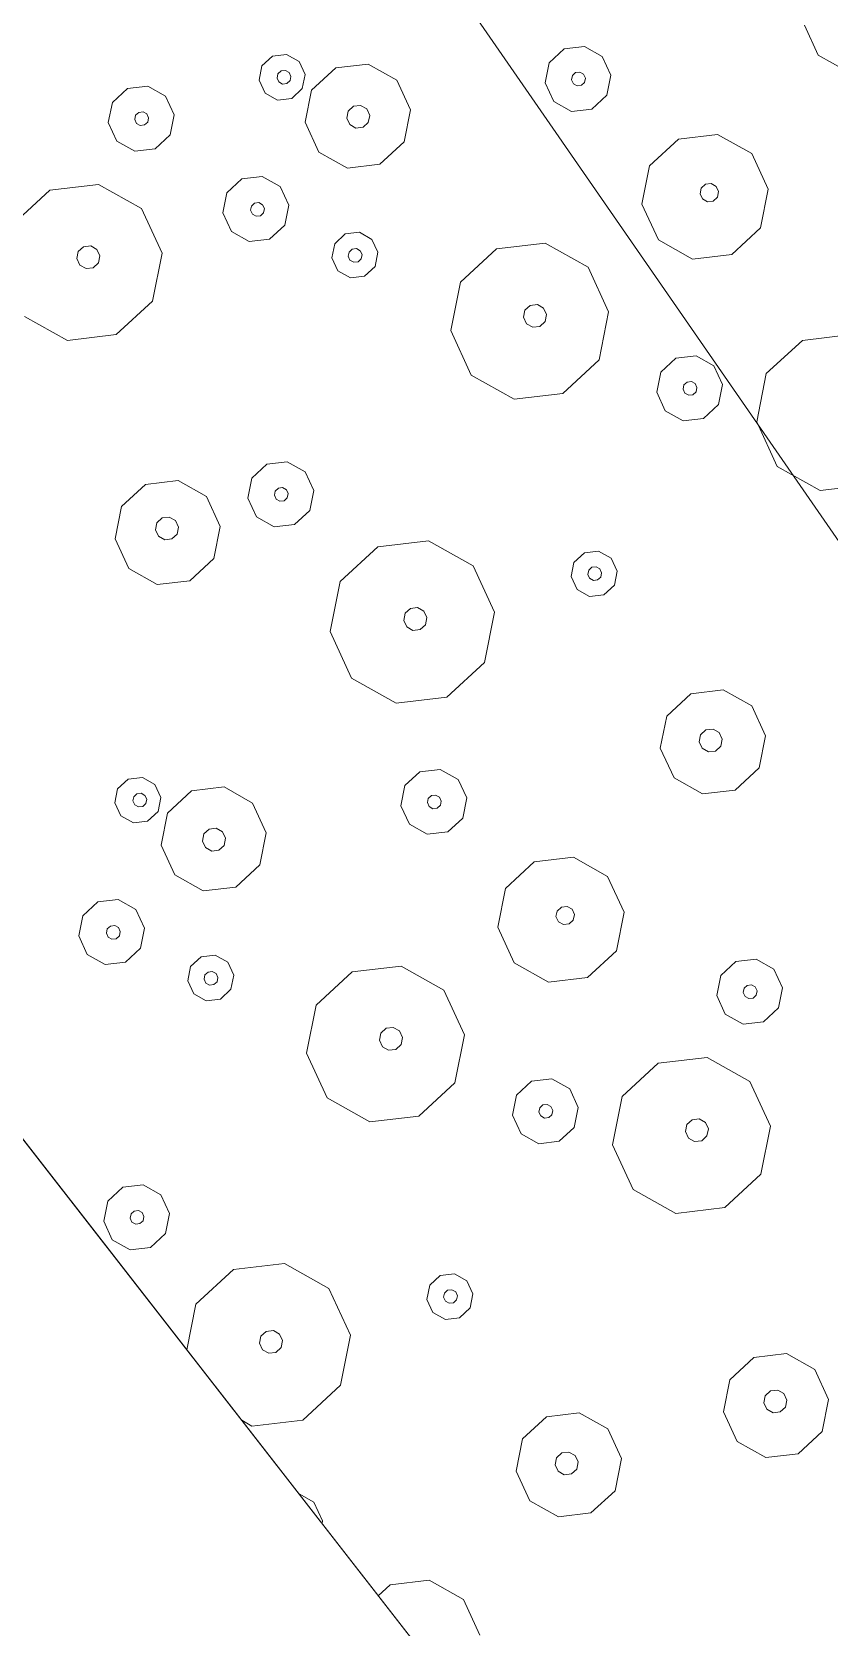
# Model space of a CAD drawing. Header units: metres. Extents: x -2858 to 512, y -1995 to 1252.
# Drawn here: x -564.47 to -562.544, y 406.825 to 410.678 of the extents above; entities that cross this region are included whole.
import ezdxf
from ezdxf.lldxf.tags import DXFTag

# ---------------------------------------------------------------- set-up
doc = ezdxf.new("R2010")
doc.units = ezdxf.units.M
doc.layers.add('Calque commun', color=7, linetype='Continuous')
doc.layers.add('Calque11', color=7, linetype='Continuous')
tags = doc.linetypes.add('HIDDENX2', pattern=[0.75, 0.5, -0.25]).pattern_tags.tags
tags[6:7] = [DXFTag(74, 4), DXFTag(75, 0), DXFTag(340, '0'), DXFTag(46, 1.0), DXFTag(50, 0.0), DXFTag(44, 0.0), DXFTag(45, 0.0)]
tags[4:5] = [DXFTag(74, 4), DXFTag(75, 0), DXFTag(340, '0'), DXFTag(46, 1.0), DXFTag(50, 0.0), DXFTag(44, 0.0), DXFTag(45, 0.0)]

# ---------------------------------------------------------------- blocks, each defined once
blk = doc.blocks.new('geometrebondepartleger')
at = {"layer": 'Calque11', "color": 7, "linetype": 'Continuous', "lineweight": 9}
blk.add_line((150.3457, 147.4392, 79), (130.1803, 35.9078, 79), dxfattribs=at)
blk = doc.blocks.new('pattern')
at = {"layer": 'Calque commun', "color": 54, "linetype": 'Continuous', "lineweight": 9}
for p, q in [((66.1914, 65.5697), (66.2595, 65.61)), ((66.2595, 65.61), (66.3383, 65.6025)), ((66.3383, 65.6025), (66.3976, 65.5501)), ((66.1599, 65.4972), (66.1914, 65.5697)), ((66.3976, 65.5501), (66.4148, 65.4729)), ((66.2598, 65.4957), (66.2747, 65.5045)), ((66.2747, 65.5045), (66.2919, 65.5028)), ((66.2919, 65.5028), (66.3049, 65.4914)), ((66.1771, 65.42), (66.1599, 65.4972)), ((66.2529, 65.4798), (66.2598, 65.4957)), ((66.2567, 65.4629), (66.2529, 65.4798)), ((66.2696, 65.4515), (66.2567, 65.4629)), ((66.3087, 65.4745), (66.3018, 65.4586)), ((66.3049, 65.4914), (66.3087, 65.4745)), ((66.4148, 65.4729), (66.3833, 65.4003)), ((66.2869, 65.4498), (66.2696, 65.4515)), ((66.3018, 65.4586), (66.2869, 65.4498)), ((66.2364, 65.3676), (66.1771, 65.42)), ((66.3833, 65.4003), (66.3152, 65.3601)), ((66.3152, 65.3601), (66.2364, 65.3676)), ((66.632, 65.2922), (66.7001, 65.3324)), ((66.7001, 65.3324), (66.7788, 65.3249)), ((66.7788, 65.3249), (66.8381, 65.2725)), ((67.1398, 65.2347), (67.1776, 65.3218)), ((66.6005, 65.2196), (66.632, 65.2922)), ((66.8381, 65.2725), (66.8553, 65.1953)), ((67.1605, 65.1421), (67.1398, 65.2347)), ((66.6177, 65.1424), (66.6005, 65.2196)), ((66.7009, 65.2038), (66.7078, 65.2196)), ((66.7047, 65.1869), (66.7009, 65.2038)), ((66.7078, 65.2196), (66.7227, 65.2284)), ((66.7227, 65.2284), (66.7399, 65.2268)), ((66.7399, 65.2268), (66.7529, 65.2153)), ((66.7567, 65.1984), (66.7498, 65.1826)), ((66.7529, 65.2153), (66.7567, 65.1984)), ((66.8553, 65.1953), (66.8239, 65.1227)), ((66.7177, 65.1754), (66.7047, 65.1869)), ((66.7349, 65.1738), (66.7177, 65.1754)), ((66.7498, 65.1826), (66.7349, 65.1738)), ((66.677, 65.09), (66.6177, 65.1424)), ((66.8239, 65.1227), (66.7557, 65.0825)), ((67.2316, 65.0792), (67.1605, 65.1421)), ((65.7935, 65.0246), (65.8957, 65.0849)), ((65.8957, 65.0849), (66.0138, 65.0737)), ((66.7557, 65.0825), (66.677, 65.09)), ((67.2703, 65.0755), (67.2316, 65.0792)), ((66.0138, 65.0737), (66.1028, 64.9952)), ((65.7463, 64.9157), (65.7935, 65.0246)), ((66.1028, 64.9952), (66.1286, 64.8793)), ((65.8985, 64.9174), (65.9134, 64.9262)), ((65.9134, 64.9262), (65.9306, 64.9246)), ((65.9306, 64.9246), (65.9436, 64.9131)), ((65.7721, 64.7999), (65.7463, 64.9157)), ((65.8916, 64.9015), (65.8985, 64.9174)), ((65.8953, 64.8846), (65.8916, 64.9015)), ((65.9083, 64.8732), (65.8953, 64.8846)), ((65.9473, 64.8962), (65.9404, 64.8803)), ((65.9436, 64.9131), (65.9473, 64.8962)), ((65.525, 64.8236), (65.5676, 64.8487)), ((65.5676, 64.8487), (65.6168, 64.844)), ((65.9255, 64.8716), (65.9083, 64.8732)), ((65.9404, 64.8803), (65.9255, 64.8716)), ((66.1286, 64.8793), (66.0814, 64.7705)), ((67.2058, 64.8091), (67.2255, 64.8545)), ((67.2255, 64.8545), (67.2309, 64.8577)), ((65.5054, 64.7782), (65.525, 64.8236)), ((65.6168, 64.844), (65.6539, 64.8113)), ((65.6539, 64.8113), (65.6646, 64.763)), ((67.2148, 64.7687), (67.2058, 64.8091)), ((65.5161, 64.7299), (65.5054, 64.7782)), ((65.5676, 64.7731), (65.5717, 64.7826)), ((65.5698, 64.7629), (65.5676, 64.7731)), ((65.5717, 64.7826), (65.5806, 64.7879)), ((65.5806, 64.7879), (65.591, 64.7869)), ((65.591, 64.7869), (65.5988, 64.78)), ((65.601, 64.7699), (65.5969, 64.7604)), ((65.5988, 64.78), (65.601, 64.7699)), ((65.861, 64.7214), (65.7721, 64.7999)), ((66.0814, 64.7705), (65.9792, 64.7101)), ((66.5747, 64.7597), (66.6045, 64.7773)), ((66.6045, 64.7773), (66.639, 64.774)), ((66.639, 64.774), (66.6649, 64.7511)), ((65.5776, 64.7561), (65.5698, 64.7629)), ((65.5879, 64.7551), (65.5776, 64.7561)), ((65.5969, 64.7604), (65.5879, 64.7551)), ((65.6646, 64.763), (65.645, 64.7177)), ((66.561, 64.7279), (66.5747, 64.7597)), ((66.5987, 64.7251), (66.6029, 64.7346)), ((66.6029, 64.7346), (66.6118, 64.7399)), ((66.6118, 64.7399), (66.6221, 64.7389)), ((66.6221, 64.7389), (66.6299, 64.732)), ((66.6299, 64.732), (66.6322, 64.7219)), ((66.6649, 64.7511), (66.6725, 64.7173)), ((65.5532, 64.6972), (65.5161, 64.7299)), ((65.6024, 64.6925), (65.5532, 64.6972)), ((65.645, 64.7177), (65.6024, 64.6925)), ((65.9792, 64.7101), (65.861, 64.7214)), ((66.5685, 64.6941), (66.561, 64.7279)), ((66.5944, 64.6712), (66.5685, 64.6941)), ((66.601, 64.7149), (66.5987, 64.7251)), ((66.6088, 64.7081), (66.601, 64.7149)), ((66.6191, 64.7071), (66.6088, 64.7081)), ((66.6281, 64.7123), (66.6191, 64.7071)), ((66.6322, 64.7219), (66.6281, 64.7123)), ((66.6725, 64.7173), (66.6587, 64.6855)), ((66.0694, 64.6486), (66.1119, 64.6737)), ((66.1119, 64.6737), (66.1611, 64.669)), ((66.1611, 64.669), (66.1982, 64.6363)), ((66.6289, 64.6679), (66.5944, 64.6712)), ((66.6587, 64.6855), (66.6289, 64.6679)), ((66.8464, 64.6053), (66.9529, 64.6682)), ((66.9529, 64.6682), (67.0759, 64.6564)), ((67.0759, 64.6564), (67.1686, 64.5746)), ((66.0497, 64.6032), (66.0694, 64.6486)), ((66.1982, 64.6363), (66.209, 64.5881)), ((66.0604, 64.555), (66.0497, 64.6032)), ((66.1119, 64.5981), (66.116, 64.6076)), ((66.1141, 64.588), (66.1119, 64.5981)), ((66.1219, 64.5811), (66.1141, 64.588)), ((66.116, 64.6076), (66.125, 64.6129)), ((66.1323, 64.5801), (66.1219, 64.5811)), ((66.125, 64.6129), (66.1353, 64.6119)), ((66.1412, 64.5854), (66.1323, 64.5801)), ((66.1353, 64.6119), (66.1431, 64.6051)), ((66.1453, 64.5949), (66.1412, 64.5854)), ((66.1431, 64.6051), (66.1453, 64.5949)), ((66.209, 64.5881), (66.1893, 64.5427)), ((66.7973, 64.4919), (66.8464, 64.6053)), ((66.0975, 64.5222), (66.0604, 64.555)), ((66.1893, 64.5427), (66.1467, 64.5176)), ((67.1686, 64.5746), (67.1747, 64.547)), ((66.1467, 64.5176), (66.0975, 64.5222)), ((66.9654, 64.4921), (66.9803, 64.5009)), ((66.9803, 64.5009), (66.9975, 64.4992)), ((66.9975, 64.4992), (67.0105, 64.4878)), ((65.6444, 64.4166), (65.7262, 64.4649)), ((65.7262, 64.4649), (65.8207, 64.4559)), ((66.8241, 64.3713), (66.7973, 64.4919)), ((66.9585, 64.4762), (66.9654, 64.4921)), ((66.9622, 64.4593), (66.9585, 64.4762)), ((67.0142, 64.4709), (67.0073, 64.455)), ((67.0105, 64.4878), (67.0142, 64.4709)), ((65.0988, 64.387), (65.1669, 64.4272)), ((65.1669, 64.4272), (65.2457, 64.4197)), ((65.8207, 64.4559), (65.8918, 64.393)), ((66.9752, 64.4478), (66.9622, 64.4593)), ((66.9924, 64.4462), (66.9752, 64.4478)), ((67.0073, 64.455), (66.9924, 64.4462)), ((65.0673, 64.3144), (65.0988, 64.387)), ((65.2457, 64.4197), (65.305, 64.3673)), ((65.6067, 64.3295), (65.6444, 64.4166)), ((65.8918, 64.393), (65.9125, 64.3004)), ((66.122, 64.3267), (66.2241, 64.387)), ((66.2241, 64.387), (66.3423, 64.3757)), ((65.305, 64.3673), (65.3222, 64.2901)), ((66.3423, 64.3757), (66.4312, 64.2972)), ((66.9168, 64.2895), (66.8241, 64.3713)), ((65.0845, 64.2372), (65.0673, 64.3144)), ((65.1677, 64.2986), (65.1746, 64.3144)), ((65.1746, 64.3144), (65.1895, 64.3232)), ((65.1895, 64.3232), (65.2068, 64.3216)), ((65.2068, 64.3216), (65.2197, 64.3101)), ((65.2197, 64.3101), (65.2235, 64.2932)), ((65.6273, 64.2369), (65.6067, 64.3295)), ((65.7229, 64.3181), (65.7284, 64.3308)), ((65.7259, 64.3046), (65.7229, 64.3181)), ((65.7284, 64.3308), (65.7403, 64.3379)), ((65.7403, 64.3379), (65.7541, 64.3366)), ((65.7541, 64.3366), (65.7645, 64.3274)), ((65.7675, 64.3139), (65.762, 64.3012)), ((65.7645, 64.3274), (65.7675, 64.3139)), ((66.0747, 64.2178), (66.122, 64.3267)), ((67.1364, 64.3347), (67.0398, 64.2777)), ((65.1715, 64.2817), (65.1677, 64.2986)), ((65.1845, 64.2702), (65.1715, 64.2817)), ((65.2017, 64.2686), (65.1845, 64.2702)), ((65.2166, 64.2774), (65.2017, 64.2686)), ((65.2235, 64.2932), (65.2166, 64.2774)), ((65.3222, 64.2901), (65.2907, 64.2175)), ((65.7363, 64.2955), (65.7259, 64.3046)), ((65.7501, 64.2942), (65.7363, 64.2955)), ((65.762, 64.3012), (65.7501, 64.2942)), ((65.9125, 64.3004), (65.8747, 64.2133)), ((66.4312, 64.2972), (66.457, 64.1814)), ((67.0398, 64.2777), (66.9168, 64.2895)), ((65.1438, 64.1848), (65.0845, 64.2372)), ((65.6985, 64.174), (65.6273, 64.2369)), ((65.2907, 64.2175), (65.2226, 64.1773)), ((65.8747, 64.2133), (65.793, 64.165)), ((66.1005, 64.102), (66.0747, 64.2178)), ((66.22, 64.2036), (66.2269, 64.2195)), ((66.2238, 64.1867), (66.22, 64.2036)), ((66.2269, 64.2195), (66.2418, 64.2283)), ((66.2418, 64.2283), (66.259, 64.2266)), ((66.259, 64.2266), (66.272, 64.2152)), ((66.2758, 64.1983), (66.2689, 64.1824)), ((66.272, 64.2152), (66.2758, 64.1983)), ((64.4806, 64.1685), (64.5696, 64.09)), ((65.2226, 64.1773), (65.1438, 64.1848)), ((65.793, 64.165), (65.6985, 64.174)), ((66.2368, 64.1753), (66.2238, 64.1867)), ((66.254, 64.1736), (66.2368, 64.1753)), ((66.2689, 64.1824), (66.254, 64.1736)), ((66.457, 64.1814), (66.4098, 64.0725)), ((64.5696, 64.09), (64.5954, 63.9741)), ((66.1895, 64.0234), (66.1005, 64.102)), ((66.8992, 64.0384), (66.9188, 64.0838)), ((66.9188, 64.0838), (66.9614, 64.1089)), ((66.9614, 64.1089), (67.0106, 64.1042)), ((67.0106, 64.1042), (67.0477, 64.0715)), ((66.4098, 64.0725), (66.3076, 64.0122)), ((66.9099, 63.9901), (66.8992, 64.0384)), ((66.9614, 64.0333), (66.9655, 64.0428)), ((66.9655, 64.0428), (66.9744, 64.0481)), ((66.9744, 64.0481), (66.9848, 64.0471)), ((66.9848, 64.0471), (66.9925, 64.0402)), ((66.9925, 64.0402), (66.9948, 64.0301)), ((67.0477, 64.0715), (67.0584, 64.0232)), ((66.3076, 64.0122), (66.1895, 64.0234)), ((66.9636, 64.0231), (66.9614, 64.0333)), ((66.9714, 64.0163), (66.9636, 64.0231)), ((66.9817, 64.0153), (66.9714, 64.0163)), ((66.9907, 64.0206), (66.9817, 64.0153)), ((66.9948, 64.0301), (66.9907, 64.0206)), ((67.0584, 64.0232), (67.0388, 63.9779)), ((64.5954, 63.9741), (64.5482, 63.8653)), ((65.6923, 63.9493), (65.7349, 63.9744)), ((65.7349, 63.9744), (65.7841, 63.9698)), ((65.7841, 63.9698), (65.8212, 63.937)), ((66.947, 63.9574), (66.9099, 63.9901)), ((67.0388, 63.9779), (66.9962, 63.9527)), ((65.6726, 63.9039), (65.6923, 63.9493)), ((65.8212, 63.937), (65.8319, 63.8888)), ((66.9962, 63.9527), (66.947, 63.9574)), ((64.3279, 63.8162), (64.2389, 63.8947)), ((65.6834, 63.8557), (65.6726, 63.9039)), ((65.7348, 63.8988), (65.739, 63.9083)), ((65.7371, 63.8887), (65.7348, 63.8988)), ((65.7449, 63.8818), (65.7371, 63.8887)), ((65.739, 63.9083), (65.7479, 63.9136)), ((65.7479, 63.9136), (65.7582, 63.9126)), ((65.7641, 63.8861), (65.7552, 63.8808)), ((65.7582, 63.9126), (65.766, 63.9058)), ((65.7683, 63.8956), (65.7641, 63.8861)), ((65.766, 63.9058), (65.7683, 63.8956)), ((65.8319, 63.8888), (65.8122, 63.8434)), ((64.5482, 63.8653), (64.446, 63.8049)), ((65.0278, 63.8227), (65.0416, 63.8545)), ((65.0416, 63.8545), (65.0714, 63.8721)), ((65.0714, 63.8721), (65.1058, 63.8688)), ((65.1058, 63.8688), (65.1318, 63.8459)), ((65.1318, 63.8459), (65.1393, 63.8121)), ((65.7204, 63.823), (65.6834, 63.8557)), ((65.7552, 63.8808), (65.7449, 63.8818)), ((64.446, 63.8049), (64.3279, 63.8162)), ((65.0353, 63.7889), (65.0278, 63.8227)), ((65.0656, 63.8199), (65.0697, 63.8294)), ((65.0678, 63.8097), (65.0656, 63.8199)), ((65.0756, 63.8029), (65.0678, 63.8097)), ((65.0697, 63.8294), (65.0786, 63.8347)), ((65.0786, 63.8347), (65.089, 63.8337)), ((65.0949, 63.8071), (65.0859, 63.8019)), ((65.089, 63.8337), (65.0968, 63.8268)), ((65.099, 63.8167), (65.0949, 63.8071)), ((65.0968, 63.8268), (65.099, 63.8167)), ((65.1393, 63.8121), (65.1255, 63.7803)), ((65.7697, 63.8183), (65.7204, 63.823)), ((65.8122, 63.8434), (65.7697, 63.8183)), ((66.3728, 63.784), (66.3866, 63.8157)), ((66.3866, 63.8157), (66.4164, 63.8333)), ((66.4164, 63.8333), (66.4509, 63.83)), ((66.4509, 63.83), (66.4768, 63.8071)), ((66.4768, 63.8071), (66.4843, 63.7734)), ((64.5362, 63.7434), (64.5788, 63.7685)), ((64.5788, 63.7685), (64.628, 63.7639)), ((65.0613, 63.766), (65.0353, 63.7889)), ((65.0859, 63.8019), (65.0756, 63.8029)), ((65.1255, 63.7803), (65.0957, 63.7627)), ((66.3804, 63.7502), (66.3728, 63.784)), ((66.4123, 63.7812), (66.4164, 63.7908)), ((66.4146, 63.7711), (66.4123, 63.7812)), ((66.4223, 63.7642), (66.4146, 63.7711)), ((66.4164, 63.7908), (66.4254, 63.796)), ((66.4254, 63.796), (66.4357, 63.795)), ((66.4416, 63.7685), (66.4327, 63.7632)), ((66.4357, 63.795), (66.4435, 63.7882)), ((66.4457, 63.778), (66.4416, 63.7685)), ((66.4435, 63.7882), (66.4457, 63.778)), ((66.4843, 63.7734), (66.4706, 63.7416)), ((64.5165, 63.698), (64.5362, 63.7434)), ((64.628, 63.7639), (64.665, 63.7311)), ((64.665, 63.7311), (64.6758, 63.6829)), ((65.0957, 63.7627), (65.0613, 63.766)), ((65.3133, 63.7001), (65.4197, 63.763)), ((65.4197, 63.763), (65.5428, 63.7512)), ((65.5428, 63.7512), (65.6354, 63.6694)), ((66.4063, 63.7273), (66.3804, 63.7502)), ((66.4327, 63.7632), (66.4223, 63.7642)), ((66.4706, 63.7416), (66.4408, 63.724)), ((64.5273, 63.6498), (64.5165, 63.698)), ((64.5787, 63.6929), (64.5828, 63.7024)), ((64.581, 63.6828), (64.5787, 63.6929)), ((64.5828, 63.7024), (64.5918, 63.7077)), ((64.5918, 63.7077), (64.6021, 63.7067)), ((64.6021, 63.7067), (64.6099, 63.6999)), ((64.6099, 63.6999), (64.6122, 63.6897)), ((65.2641, 63.5867), (65.3133, 63.7001)), ((66.4408, 63.724), (66.4063, 63.7273)), ((64.5887, 63.6759), (64.581, 63.6828)), ((64.5991, 63.6749), (64.5887, 63.6759)), ((64.608, 63.6802), (64.5991, 63.6749)), ((64.6122, 63.6897), (64.608, 63.6802)), ((64.6758, 63.6829), (64.6561, 63.6375)), ((65.6354, 63.6694), (65.6623, 63.5488)), ((66.0779, 63.6447), (66.146, 63.6849)), ((66.146, 63.6849), (66.2248, 63.6774)), ((66.2248, 63.6774), (66.2841, 63.625)), ((64.5643, 63.6171), (64.5273, 63.6498)), ((64.6135, 63.6124), (64.5643, 63.6171)), ((64.6561, 63.6375), (64.6135, 63.6124)), ((66.0464, 63.5721), (66.0779, 63.6447)), ((66.2841, 63.625), (66.3013, 63.5478)), ((65.291, 63.4661), (65.2641, 63.5867)), ((65.4253, 63.571), (65.4322, 63.5869)), ((65.4322, 63.5869), (65.4471, 63.5957)), ((65.4471, 63.5957), (65.4643, 63.594)), ((65.4643, 63.594), (65.4773, 63.5826)), ((65.4773, 63.5826), (65.4811, 63.5657)), ((66.1467, 63.5644), (66.1535, 63.5803)), ((66.1535, 63.5803), (66.1684, 63.5891)), ((66.1684, 63.5891), (66.1857, 63.5875)), ((66.1857, 63.5875), (66.1986, 63.576)), ((66.1986, 63.576), (66.2024, 63.5591)), ((66.4259, 63.5337), (66.4456, 63.5791)), ((66.4456, 63.5791), (66.4882, 63.6042)), ((66.4882, 63.6042), (66.5374, 63.5995)), ((66.5374, 63.5995), (66.5745, 63.5668)), ((64.1112, 63.5114), (64.193, 63.5597)), ((64.193, 63.5597), (64.2875, 63.5507)), ((64.2875, 63.5507), (64.3587, 63.4878)), ((65.4291, 63.5541), (65.4253, 63.571)), ((65.442, 63.5426), (65.4291, 63.5541)), ((65.4593, 63.541), (65.442, 63.5426)), ((65.4742, 63.5498), (65.4593, 63.541)), ((65.4811, 63.5657), (65.4742, 63.5498)), ((65.6623, 63.5488), (65.6131, 63.4354)), ((66.0636, 63.4949), (66.0464, 63.5721)), ((66.1504, 63.5475), (66.1467, 63.5644)), ((66.1634, 63.5361), (66.1504, 63.5475)), ((66.1806, 63.5344), (66.1634, 63.5361)), ((66.1955, 63.5432), (66.1806, 63.5344)), ((66.2024, 63.5591), (66.1955, 63.5432)), ((66.3013, 63.5478), (66.2698, 63.4753)), ((66.4868, 63.5315), (66.491, 63.541)), ((66.491, 63.541), (66.4999, 63.5463)), ((66.4999, 63.5463), (66.5103, 63.5453)), ((66.5103, 63.5453), (66.518, 63.5384)), ((66.518, 63.5384), (66.5203, 63.5283)), ((66.5745, 63.5668), (66.5852, 63.5185)), ((64.0735, 63.4243), (64.1112, 63.5114)), ((66.4367, 63.4854), (66.4259, 63.5337)), ((66.4891, 63.5214), (66.4868, 63.5315)), ((66.4969, 63.5145), (66.4891, 63.5214)), ((66.5072, 63.5135), (66.4969, 63.5145)), ((66.5162, 63.5188), (66.5072, 63.5135)), ((66.5203, 63.5283), (66.5162, 63.5188)), ((66.5852, 63.5185), (66.5656, 63.4731)), ((63.7718, 63.4621), (63.789, 63.3849)), ((64.3587, 63.4878), (64.3793, 63.3952)), ((64.5888, 63.4215), (64.691, 63.4818)), ((64.691, 63.4818), (64.8091, 63.4706)), ((64.8091, 63.4706), (64.898, 63.392)), ((65.3836, 63.3843), (65.291, 63.4661)), ((66.1229, 63.4425), (66.0636, 63.4949)), ((66.2698, 63.4753), (66.2017, 63.435)), ((66.4738, 63.4527), (66.4367, 63.4854)), ((66.5656, 63.4731), (66.523, 63.448)), ((64.0941, 63.3317), (64.0735, 63.4243)), ((64.1897, 63.413), (64.1952, 63.4257)), ((64.1952, 63.4257), (64.2071, 63.4327)), ((64.2071, 63.4327), (64.2209, 63.4314)), ((64.2209, 63.4314), (64.2313, 63.4222)), ((64.2313, 63.4222), (64.2343, 63.4087)), ((64.5416, 63.3126), (64.5888, 63.4215)), ((65.6131, 63.4354), (65.5067, 63.3725)), ((66.2017, 63.435), (66.1229, 63.4425)), ((66.523, 63.448), (66.4738, 63.4527)), ((63.789, 63.3849), (63.7575, 63.3124)), ((64.1927, 63.3994), (64.1897, 63.413)), ((64.2031, 63.3903), (64.1927, 63.3994)), ((64.2169, 63.389), (64.2031, 63.3903)), ((64.2288, 63.396), (64.2169, 63.389)), ((64.2343, 63.4087), (64.2288, 63.396)), ((64.3793, 63.3952), (64.3415, 63.3081)), ((64.898, 63.392), (64.9238, 63.2762)), ((65.5067, 63.3725), (65.3836, 63.3843)), ((66.1704, 63.3665), (66.1842, 63.3982)), ((66.1842, 63.3982), (66.214, 63.4158)), ((66.214, 63.4158), (66.2485, 63.4125)), ((66.2485, 63.4125), (66.2744, 63.3896)), ((66.2744, 63.3896), (66.2819, 63.3558)), ((66.178, 63.3327), (66.1704, 63.3665)), ((66.2061, 63.3661), (66.2102, 63.3756)), ((66.2084, 63.3559), (66.2061, 63.3661)), ((66.2161, 63.3491), (66.2084, 63.3559)), ((66.2102, 63.3756), (66.2192, 63.3809)), ((66.2265, 63.3481), (66.2161, 63.3491)), ((66.2192, 63.3809), (66.2295, 63.3799)), ((66.2354, 63.3534), (66.2265, 63.3481)), ((66.2295, 63.3799), (66.2373, 63.373)), ((66.2395, 63.3629), (66.2354, 63.3534)), ((66.2373, 63.373), (66.2395, 63.3629)), ((66.2819, 63.3558), (66.2682, 63.3241)), ((64.1653, 63.2688), (64.0941, 63.3317)), ((64.3415, 63.3081), (64.2598, 63.2598)), ((64.5674, 63.1968), (64.5416, 63.3126)), ((64.6869, 63.2984), (64.6937, 63.3143)), ((64.6937, 63.3143), (64.7086, 63.3231)), ((64.7086, 63.3231), (64.7259, 63.3214)), ((64.7259, 63.3214), (64.7388, 63.31)), ((64.7388, 63.31), (64.7426, 63.2931)), ((66.2039, 63.3098), (66.178, 63.3327)), ((66.2384, 63.3065), (66.2039, 63.3098)), ((66.2682, 63.3241), (66.2384, 63.3065)), ((64.2598, 63.2598), (64.1653, 63.2688)), ((64.6906, 63.2815), (64.6869, 63.2984)), ((64.7036, 63.2701), (64.6906, 63.2815)), ((64.7208, 63.2684), (64.7036, 63.2701)), ((64.7357, 63.2772), (64.7208, 63.2684)), ((64.7426, 63.2931), (64.7357, 63.2772)), ((64.9238, 63.2762), (64.8766, 63.1673)), ((64.6563, 63.1182), (64.5674, 63.1968)), ((65.3857, 63.1786), (65.4282, 63.2037)), ((65.4282, 63.2037), (65.4774, 63.199)), ((65.4774, 63.199), (65.5145, 63.1663)), ((64.8766, 63.1673), (64.7745, 63.107)), ((65.366, 63.1332), (65.3857, 63.1786)), ((65.5145, 63.1663), (65.5253, 63.118)), ((64.7745, 63.107), (64.6563, 63.1182)), ((65.3767, 63.0849), (65.366, 63.1332)), ((65.4282, 63.1281), (65.4323, 63.1376)), ((65.4304, 63.1179), (65.4282, 63.1281)), ((65.4382, 63.1111), (65.4304, 63.1179)), ((65.4323, 63.1376), (65.4413, 63.1429)), ((65.4413, 63.1429), (65.4516, 63.1419)), ((65.4575, 63.1154), (65.4486, 63.1101)), ((65.4516, 63.1419), (65.4594, 63.135)), ((65.4616, 63.1249), (65.4575, 63.1154)), ((65.4594, 63.135), (65.4616, 63.1249)), ((65.5253, 63.118), (65.5056, 63.0727)), ((65.4138, 63.0522), (65.3767, 63.0849)), ((65.4486, 63.1101), (65.4382, 63.1111)), ((65.6007, 63.0682), (65.6688, 63.1084)), ((65.6688, 63.1084), (65.7476, 63.1009)), ((65.7476, 63.1009), (65.8069, 63.0486)), ((64.1395, 62.9987), (64.1591, 63.0441)), ((64.1591, 63.0441), (64.2017, 63.0693)), ((64.2017, 63.0693), (64.2509, 63.0646)), ((64.2509, 63.0646), (64.288, 63.0318)), ((65.463, 63.0475), (65.4138, 63.0522)), ((65.5056, 63.0727), (65.463, 63.0475)), ((65.5692, 62.9956), (65.6007, 63.0682)), ((65.8069, 63.0486), (65.8241, 62.9713)), ((64.1502, 62.9505), (64.1395, 62.9987)), ((64.2017, 62.9936), (64.2058, 63.0032)), ((64.2058, 63.0032), (64.2147, 63.0084)), ((64.2147, 63.0084), (64.2251, 63.0074)), ((64.2251, 63.0074), (64.2328, 63.0006)), ((64.2328, 63.0006), (64.2351, 62.9904)), ((64.288, 63.0318), (64.2987, 62.9836)), ((65.6691, 62.9941), (65.684, 63.0029)), ((65.684, 63.0029), (65.7012, 63.0013)), ((65.7012, 63.0013), (65.7142, 62.9898)), ((64.2039, 62.9835), (64.2017, 62.9936)), ((64.2117, 62.9766), (64.2039, 62.9835)), ((64.222, 62.9756), (64.2117, 62.9766)), ((64.231, 62.9809), (64.222, 62.9756)), ((64.2351, 62.9904), (64.231, 62.9809)), ((64.2987, 62.9836), (64.2791, 62.9382)), ((65.5864, 62.9184), (65.5692, 62.9956)), ((65.6622, 62.9783), (65.6691, 62.9941)), ((65.666, 62.9614), (65.6622, 62.9783)), ((65.679, 62.9499), (65.666, 62.9614)), ((65.718, 62.9729), (65.7111, 62.9571)), ((65.7142, 62.9898), (65.718, 62.9729)), ((65.8241, 62.9713), (65.7926, 62.8988)), ((64.1873, 62.9178), (64.1502, 62.9505)), ((64.2791, 62.9382), (64.2365, 62.9131)), ((64.8534, 62.9105), (64.8832, 62.9281)), ((64.8832, 62.9281), (64.9177, 62.9249)), ((64.9177, 62.9249), (64.9436, 62.9019)), ((65.6962, 62.9483), (65.679, 62.9499)), ((65.7111, 62.9571), (65.6962, 62.9483)), ((64.2365, 62.9131), (64.1873, 62.9178)), ((64.8397, 62.8788), (64.8534, 62.9105)), ((64.8791, 62.876), (64.8832, 62.8856)), ((64.8832, 62.8856), (64.8922, 62.8908)), ((64.8922, 62.8908), (64.9025, 62.8899)), ((64.9025, 62.8899), (64.9103, 62.883)), ((64.9103, 62.883), (64.9126, 62.8728)), ((64.9436, 62.9019), (64.9512, 62.8682)), ((65.6457, 62.866), (65.5864, 62.9184)), ((65.7926, 62.8988), (65.7245, 62.8585)), ((64.8472, 62.845), (64.8397, 62.8788)), ((64.8731, 62.8221), (64.8472, 62.845)), ((64.8814, 62.8659), (64.8791, 62.876)), ((64.8892, 62.859), (64.8814, 62.8659)), ((64.8995, 62.858), (64.8892, 62.859)), ((64.9084, 62.8633), (64.8995, 62.858)), ((64.9126, 62.8728), (64.9084, 62.8633)), ((64.9512, 62.8682), (64.9374, 62.8364)), ((65.7245, 62.8585), (65.6457, 62.866)), ((64.9076, 62.8188), (64.8731, 62.8221)), ((64.9374, 62.8364), (64.9076, 62.8188)), ((64.5447, 62.7395), (64.6128, 62.7797)), ((64.6128, 62.7797), (64.6916, 62.7722)), ((64.6916, 62.7722), (64.7509, 62.7198)), ((64.5132, 62.6669), (64.5447, 62.7395)), ((64.7509, 62.7198), (64.7681, 62.6426)), ((64.9124, 62.6739), (64.955, 62.699)), ((64.955, 62.699), (65.0042, 62.6943)), ((65.0042, 62.6943), (65.0413, 62.6616)), ((64.5304, 62.5897), (64.5132, 62.6669)), ((64.6135, 62.6592), (64.6204, 62.6751)), ((64.6172, 62.6423), (64.6135, 62.6592)), ((64.6204, 62.6751), (64.6353, 62.6839)), ((64.6353, 62.6839), (64.6525, 62.6823)), ((64.6525, 62.6823), (64.6655, 62.6708)), ((64.6692, 62.6539), (64.6623, 62.638)), ((64.6655, 62.6708), (64.6692, 62.6539)), ((64.8928, 62.6285), (64.9124, 62.6739)), ((65.0413, 62.6616), (65.052, 62.6133)), ((64.6302, 62.6309), (64.6172, 62.6423)), ((64.6474, 62.6292), (64.6302, 62.6309)), ((64.6623, 62.638), (64.6474, 62.6292)), ((64.7681, 62.6426), (64.7366, 62.5701)), ((64.9035, 62.5802), (64.8928, 62.6285)), ((64.9537, 62.6263), (64.9578, 62.6358)), ((64.9559, 62.6162), (64.9537, 62.6263)), ((64.9637, 62.6093), (64.9559, 62.6162)), ((64.9578, 62.6358), (64.9667, 62.6411)), ((64.9667, 62.6411), (64.9771, 62.6401)), ((64.983, 62.6136), (64.974, 62.6083)), ((64.9771, 62.6401), (64.9849, 62.6332)), ((64.9871, 62.6231), (64.983, 62.6136)), ((64.9849, 62.6332), (64.9871, 62.6231)), ((65.052, 62.6133), (65.0324, 62.568)), ((64.5897, 62.5373), (64.5304, 62.5897)), ((64.9406, 62.5475), (64.9035, 62.5802)), ((64.974, 62.6083), (64.9637, 62.6093)), ((65.2028, 62.5231), (65.305, 62.5834)), ((65.305, 62.5834), (65.4231, 62.5721)), ((64.6685, 62.5298), (64.5897, 62.5373)), ((64.7366, 62.5701), (64.6685, 62.5298)), ((64.9898, 62.5428), (64.9406, 62.5475)), ((65.0324, 62.568), (64.9898, 62.5428)), ((65.4231, 62.5721), (65.5121, 62.4936)), ((64.651, 62.493), (64.6808, 62.5106)), ((64.6808, 62.5106), (64.7153, 62.5073)), ((64.7153, 62.5073), (64.7412, 62.4844)), ((65.1556, 62.4142), (65.2028, 62.5231)), ((64.6373, 62.4613), (64.651, 62.493)), ((64.6448, 62.4275), (64.6373, 62.4613)), ((64.6729, 62.4609), (64.6771, 62.4704)), ((64.6752, 62.4508), (64.6729, 62.4609)), ((64.6771, 62.4704), (64.686, 62.4757)), ((64.686, 62.4757), (64.6963, 62.4747)), ((64.6963, 62.4747), (64.7041, 62.4678)), ((64.7064, 62.4577), (64.7022, 62.4482)), ((64.7041, 62.4678), (64.7064, 62.4577)), ((64.7412, 62.4844), (64.7488, 62.4506)), ((65.5121, 62.4936), (65.5379, 62.3778)), ((64.6707, 62.4046), (64.6448, 62.4275)), ((64.683, 62.4439), (64.6752, 62.4508)), ((64.6933, 62.4429), (64.683, 62.4439)), ((64.7022, 62.4482), (64.6933, 62.4429)), ((64.735, 62.4189), (64.7052, 62.4013)), ((64.7488, 62.4506), (64.735, 62.4189)), ((65.3078, 62.4159), (65.3227, 62.4247)), ((65.3227, 62.4247), (65.3399, 62.423)), ((65.3399, 62.423), (65.3529, 62.4116)), ((64.7052, 62.4013), (64.6707, 62.4046)), ((65.1814, 62.2984), (65.1556, 62.4142)), ((65.3009, 62.4), (65.3078, 62.4159)), ((65.3047, 62.3831), (65.3009, 62.4)), ((65.3176, 62.3716), (65.3047, 62.3831)), ((65.3567, 62.3947), (65.3498, 62.3788)), ((65.3529, 62.4116), (65.3567, 62.3947)), ((64.9344, 62.322), (64.9769, 62.3472)), ((64.9769, 62.3472), (65.0262, 62.3425)), ((65.0262, 62.3425), (65.0632, 62.3097)), ((65.3349, 62.37), (65.3176, 62.3716)), ((65.3498, 62.3788), (65.3349, 62.37)), ((64.9147, 62.2767), (64.9344, 62.322)), ((65.0632, 62.3097), (65.074, 62.2615)), ((64.9254, 62.2284), (64.9147, 62.2767)), ((64.9769, 62.2715), (64.981, 62.2811)), ((64.9791, 62.2614), (64.9769, 62.2715)), ((64.981, 62.2811), (64.99, 62.2863)), ((64.99, 62.2863), (65.0003, 62.2853)), ((65.0003, 62.2853), (65.0081, 62.2785)), ((65.0103, 62.2683), (65.0062, 62.2588)), ((65.0081, 62.2785), (65.0103, 62.2683)), ((65.2704, 62.2198), (65.1814, 62.2984)), ((64.9625, 62.1957), (64.9254, 62.2284)), ((64.9869, 62.2545), (64.9791, 62.2614)), ((64.9973, 62.2535), (64.9869, 62.2545)), ((65.0062, 62.2588), (64.9973, 62.2535)), ((65.074, 62.2615), (65.0543, 62.2161)), ((65.0117, 62.191), (64.9625, 62.1957)), ((65.0543, 62.2161), (65.0117, 62.191)), ((65.3885, 62.2086), (65.2704, 62.2198))]:
    blk.add_line(p, q, dxfattribs=at)
at = {"layer": 'Calque commun', "color": 7, "linetype": 'Continuous', "lineweight": 9}
mesh = blk.add_polyface(dxfattribs=at)
corners = [(70.8497, 113.5412), (53.8349, 19.1692), (74.7282, 106.3237), (76.0435, 113.5984), (74.769, 106.1763), (58.8077, 18.2701), (114.1703, 105.207), (114.1703, 98.5387)]
mesh.append_faces([[corners[k] for k in face] for face in [(3, 4, 6)]], dxfattribs={"vtx0": -1, "vtx1": -1, "color": 7})
mesh.append_faces([[corners[k] for k in face] for face in [(3, 2, 4)]], dxfattribs={"vtx0": -1, "vtx2": -1, "color": 7})
mesh.append_faces([[corners[k] for k in face] for face in [(5, 2, 1)]], dxfattribs={"vtx1": -1, "color": 7})
mesh.append_faces([[corners[k] for k in face] for face in [(0, 1, 2), (3, 0, 2)]], dxfattribs={"vtx1": -1, "vtx2": -1, "color": 7})
mesh.append_faces([[corners[k] for k in face] for face in [(4, 7, 6)]], dxfattribs={"vtx2": -1, "color": 7})

msp = doc.modelspace()

# ---------------------------------------------------------------- linework, layer by layer
at = {"layer": 'Calque commun', "color": 3, "linetype": 'HIDDENX2', "lineweight": 18, "extrusion": (0, 0, -1)}
msp.add_arc((494.5277, 544.1418), 162.6468, 258.823451, 321.396966, dxfattribs=at)
msp.add_arc((494.5277, 544.1418), 162.6468, 258.823451, 321.396966, dxfattribs=at)
msp.add_arc((494.5277, 544.1418), 162.6468, 258.823451, 321.396966, dxfattribs=at)

# ---------------------------------------------------------------- block references
at = {"layer": 'Calque commun', "color": 0, "linetype": 'ByBlock', "lineweight": -2, "rotation": 228.1617603435354}
for name, p in [('geometrebondepartleger', (-528.8356, 560.3039)), ('pattern', (-567.2453, 500.4263))]:
    msp.add_blockref(name, p, dxfattribs=at)

doc.saveas('drawing.dxf')
